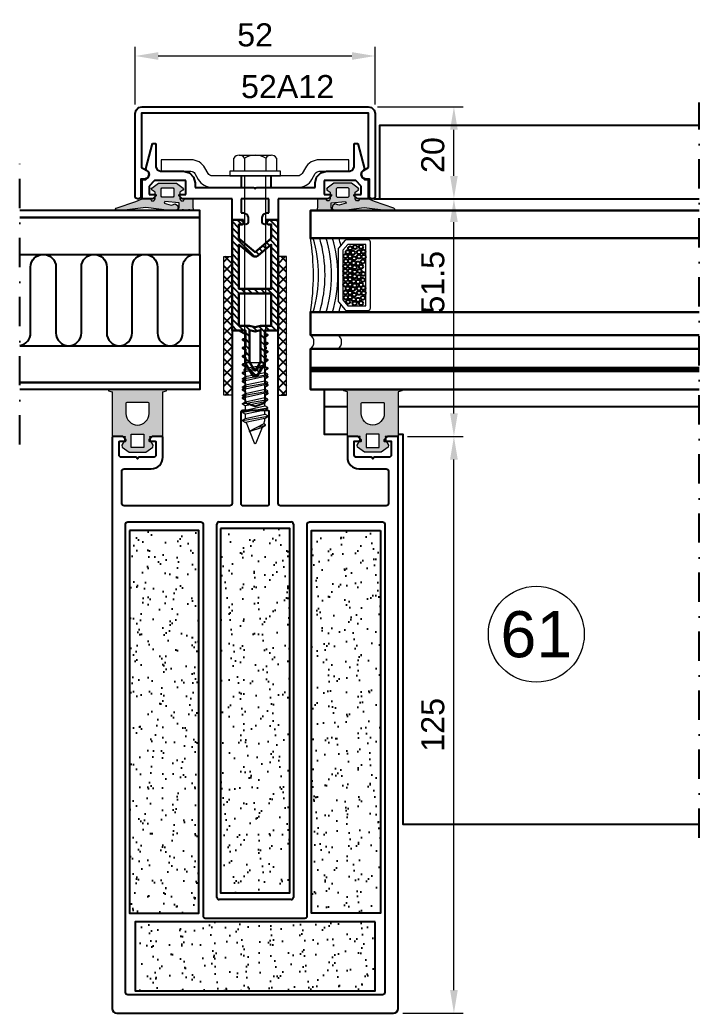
# Model space of a CAD drawing. Header units: millimetres. Extents: x 22319 to 27873, y 35287 to 39437.
# Drawn here: x 22514.8 to 22662, y 39095.9 to 39311.2 of the extents above; entities that cross this region are included whole.
import ezdxf
from ezdxf.enums import TextEntityAlignment as Align

# ---------------------------------------------------------------- set-up
doc = ezdxf.new("R2010")
doc.units = ezdxf.units.MM
doc.header["$LTSCALE"] = 0.5
for name, pattern in [('ACDINTGB', [9, 4, -1, 1, -1, 1, -1]), ('AM_DIN_F_W050', [6.25, 4.75, -1.5]), ('DASHDOT', [25.4, 12.7, -6.35, 0, -6.35])]:
    doc.linetypes.add(name, pattern=pattern)
for name, color, linetype in [('1', 1, 'Continuous'), ('10', 2, 'Continuous'), ('PROFILE_PO', 2, 'Continuous'), ('S_GASKET_HATCH', 252, 'Continuous')]:
    doc.layers.add(name, color=color, linetype=linetype)
for name, color, linetype, lineweight in [('AM_0', 7, 'Continuous', 30), ('AM_1', 14, 'Continuous', 30), ('AM_3', 6, 'AM_DIN_F_W050', 25), ('AM_4', 3, 'Continuous', 25), ('AM_5', 3, 'Continuous', 18), ('AM_6', 2, 'Continuous', 20), ('AM_7', 4, 'DASHDOT', 25), ('AM_8', 1, 'Continuous', 25), ('GASKET', 1, 'Continuous', 20), ('PROFILE_X2', 2, 'ACDINTGB', 9), ('S_ACCESSORY', 7, 'Continuous', 9), ('S_GASKET', 7, 'Continuous', 9), ('S_SILICON', 7, 'Continuous', 9)]:
    doc.layers.add(name, color=color, linetype=linetype, lineweight=lineweight)
doc.styles.add('Border', font='ARIAL.TTF')
doc.styles.get("Standard").update_dxf_attribs({"font": 'ARIAL.TTF'})
doc.dimstyles.new('SBS_DIN$0', dxfattribs={"dimscale": 2, "dimtxt": 2.5, "dimasz": 2.5, "dimexe": 1, "dimexo": 1, "dimgap": 1, "dimtad": 1, "dimrnd": 0.5, "dimdsep": 46, "dimtxsty": 'Standard', "dimcen": 0, "dimclrd": 256, "dimclre": 256, "dimclrt": 2, "dimadec": 0, "dimazin": 2, "dimtp": 0.1, "dimtm": 0.1, "dimtfac": 0.71, "dimtofl": 0, "dimtmove": 0, "dimatfit": 3, "dimfxl": 0, "dimlwd": -1, "dimlwe": -1, "dimarcsym": 0})
pattern_1 = [(307.5, (-885.1022039818417, -1277.689450924772), (4.894132373293424, 0.1600031295984037), [0, -3.860799999999998, 0, -4.317999999999995, 0, -4.127499999999995]), (277.5, (-885.1022039818417, -1277.689450924772), (7.168251005683542, -4.495232831380028), [0, -2.0828, 0, -3.4798, 0, -1.3335]), (237.5, (-885.1022039818417, -1274.565250924774), (0.01437184678545546, -7.90992370241458), [0, -1.27, 0, -4.572, 0, -5.969]), (227.5, (-885.1022039818417, -1274.565250924774), (2.229293232572161, -7.635564524722972), [0, -0.6349999999999993, 0, -2.997199999999997, 0, -3.428999999999998])]

# ---------------------------------------------------------------- blocks, each defined once
blk = doc.blocks.new('52M80')
for p, q in [((-8.295000000001892, -84.90000000000146), (-8.295000000001892, -4)), ((-7.795000000001892, -3.5), (7.805000000000291, -3.5)), ((8.305000000000291, -4), (8.305000000000291, -84.90000000000146)), ((7.805000000000291, -85.40000000000146), (-7.795000000001892, -85.40000000000146))]:
    blk.add_line(p, q)
for points in [[(-2.099999999998545, 23.66068722057389), (-2.099999999998545, 24.67952364800294), (-2.597568437347945, 24.96679491924442, -0.655628729096261), (-2.556042778294795, 25.33126095119223), (-2.099999999998545, 25.47068722057884), (-2.099999999998545, 26.48952364800061), (-2.597568437344307, 26.77679491924209, -0.6556287291027632), (-2.556042778294795, 27.14126095119718), (-2.099999999998545, 27.28068722057651), (-2.099999999998545, 28.29952364799829), (-2.597568437347945, 28.58679491924704, -0.655628729096261), (-2.556042778294795, 28.95126095119485), (-2.099999999998545, 29.09068722057418), (-2.099999999998545, 30.10952364800323), (-2.597568437347945, 30.39679491924471, -0.655628729096261), (-2.556042778294795, 30.76126095119253), (-2.099999999998545, 30.90068722057913), (-2.099999999998545, 31.9195236480009), (-2.597568437344307, 32.20679491924238, -0.6556287290989612), (-2.556042778294795, 32.5712609511902), (-2.099999999998545, 32.7106872205768), (-2.099999999998545, 33.72952364799858), (-2.597568437347945, 34.01679491924733, -0.655628729096261), (-2.556042778294795, 34.38126095119515), (-2.099999999998545, 34.52068722057447), (-2.099999999998545, 35.53952364800352), (-2.597568437347945, 35.826794919245, -0.655628729096261), (-2.556042778294795, 36.19126095119282), (-2.099999999998545, 36.33068722057214), (-2.099999999998545, 37.13397459621774), (-3.599999999998545, 38), (-4.799999999999272, 38, 0.4142135623730949), (-5, 37.80000000000291), (-5, 0.5, -0.414213562373095), (-5.5, 0), (-28.40000000000146, 0, -0.414213562373095), (-28.90000000000146, 0.5), (-28.90000000000146, 7.5, -0.414213562373095), (-28.40000000000146, 8), (-22.5, 8, 0.414213562373095), (-20, 10.5), (-20, 14.79999919881811, 0.4142147356762239), (-20.20000080118189, 14.9999991988152), (-22.21716697046213, 14.99999111823854, 0.1989113262788697), (-22.3585875255194, 14.94141247447988), (-22.9414213562377, 14.35857864376158, 0.1989123673796581), (-23, 14.21715728752315), (-23, 14.20000000000437, 0.4142135623730951), (-22.79999999999927, 14), (-21.70000000000073, 14, -0.414213562373095), (-21.5, 13.80000000000291), (-21.5, 11, -0.414213562373095), (-22, 10.5), (-25.20000000000073, 10.5), (-25.5, 10.20000000000437), (-25.79999999999927, 10.5), (-29, 10.5, -0.414213562373095), (-29.5, 11), (-29.5, 13.80000000000291, -0.414213562373095), (-29.29999999999927, 14), (-28.20000000000073, 14.00000000000728, 0.414213562373095), (-28, 14.20000000000437), (-28, 14.21715728752315, 0.1989123673824275), (-28.0585786437623, 14.35857864376158), (-28.64142135623842, 14.94142135624134, 0.1989123673763152), (-28.78284271247321, 15), (-30.79999999999927, 15, 0.4142135623730949), (-31, 14.80000000000291), (-31, -109, 0.4142135623730951), (-30, -110), (30, -110, 0.414213562373095), (31, -109), (31, 15), (28.70000000000073, 15), (28, 14.30000000000291), (28, 14), (29.5, 14), (29.5, 11, -0.414213562373095), (29, 10.5), (25.79999999999927, 10.5), (25.5, 10.20000000000437), (25.20000000000073, 10.5), (22, 10.5, -0.414213562373095), (21.5, 11), (21.5, 14), (23, 14), (23, 14.30000000000291), (22.29999999999927, 15), (20, 15), (20, 10.5, 0.4142135623730951), (22.5, 8), (28.40000000000146, 8, -0.414213562373095), (28.90000000000146, 7.5), (28.90000000000146, 0.5, -0.414213562373095), (28.40000000000146, 0), (5.5, 0, -0.414213562373095), (5, 0.5), (5, 37.80000000000291, 0.414213562373095), (4.799999999999272, 38), (2.599999999998545, 38, 0.414213562373095), (2.099999999998545, 37.5), (2.099999999998545, 37.33068722057214), (2.556042778294795, 37.19126095119282, -0.655628729096261), (2.597568437347945, 36.826794919245), (2.099999999998545, 36.53952364800352), (2.099999999998545, 35.52068722057447), (2.556042778294795, 35.38126095119515, -0.655628729096261), (2.597568437347945, 35.01679491924733), (2.099999999998545, 34.72952364799858), (2.099999999998545, 33.7106872205768), (2.556042778294795, 33.5712609511902, -0.6556287290989614), (2.597568437344307, 33.20679491924238), (2.099999999998545, 32.9195236480009), (2.099999999998545, 31.90068722057913), (2.556042778294795, 31.76126095119253, -0.655628729096261), (2.597568437347945, 31.39679491924471), (2.099999999998545, 31.10952364800323), (2.099999999998545, 30.09068722057418), (2.556042778294795, 29.95126095119485, -0.6556287290962612), (2.597568437347945, 29.58679491924704), (2.099999999998545, 29.29952364799829), (2.099999999998545, 28.28068722057651), (2.556042778294795, 28.14126095118991, -0.6556287290989614), (2.597568437344307, 27.77679491924209), (2.099999999998545, 27.48952364800061), (2.099999999998545, 26.47068722057884), (2.556042778294795, 26.33126095119223, -0.655628729096261), (2.597568437347945, 25.96679491924442), (2.099999999998545, 25.67952364800294), (2.099999999998545, 24.66068722057389), (2.556042778294795, 24.52126095119456, -0.655628729096261), (2.597568437347945, 24.15679491924675), (2.099999999998545, 23.86952364799799), (2.099999999998545, 22.47439975342422, -0.315298788879363), (1.902606042996922, 22.19249196718738), (0, 21.5), (-1.902606042996922, 22.19249196718738, -0.315298788879363), (-2.099999999998545, 22.47439975342422), (-2.099999999998545, 22.86952364799799), (-2.597568437347945, 23.15679491924675, -0.655628729096261), (-2.556042778294795, 23.52126095119456)], [(-3, 20.40000000000146, -0.414213562373088), (-2.700000000000728, 20.70000000000437), (2.700000000000728, 20.70000000000437, -0.414213562373095), (3, 20.40000000000146), (3, 0.3000000000029104, -0.4142135623730813), (2.700000000000728, 0), (-2.700000000000728, 0, -0.414213562373095), (-3, 0.3000000000029104)], [(27.59999999999854, -106), (-27.59999999999854, -106, -0.414213562373095), (-28.09999999999854, -105.5), (-28.09999999999854, -4, -0.414213562373095), (-27.59999999999854, -3.5), (-11.79500000000189, -3.5, -0.414213562373095), (-11.29500000000189, -4), (-11.29500000000189, -88.90000000000146, 0.4142135623730951), (-10.79500000000189, -89.40000000000146), (10.80500000000029, -89.40000000000146, 0.414213562373095), (11.30500000000029, -88.90000000000146), (11.30500000000029, -4, -0.414213562373095), (11.80500000000029, -3.5), (27.59999999999854, -3.5, -0.414213562373095), (28.09999999999854, -4), (28.09999999999854, -105.5, -0.4142135623730284)]]:
    blk.add_lwpolyline(points, format="xyb", close=True)
for centre, radius, start, end in [((-7.795000000001892, -4), 0.4999999999999999, 90, 180), ((7.805000000000291, -4), 0.5, 0, 90), ((-7.795000000001892, -84.90000000000146), 0.4999999999999999, 180, 270), ((7.805000000000291, -84.90000000000146), 0.4999999999999999, 270, 0)]:
    blk.add_arc(centre, radius, start, end)
blk = doc.blocks.new('52M80_F')
at = {"layer": 'AM_8'}
h = blk.add_hatch(dxfattribs=at)
h.set_pattern_fill('AR-SAND', color=256, scale=0.1, angle=270, style=0)
h.set_pattern_definition([(232.5, (885.1022039818417, -1277.539450924771), (-4.894132373293424, 0.1600031295984037), [0, -3.860799999999997, 0, -4.317999999999993, 0, -4.127499999999993]), (262.5, (885.1022039818417, -1277.539450924771), (-7.168251005683542, -4.495232831380028), [0, -2.0828, 0, -3.4798, 0, -1.3335]), (302.5, (885.1022039818417, -1274.415250924772), (-0.01437184678545546, -7.90992370241458), [0, -1.27, 0, -4.572, 0, -5.969]), (312.5, (885.1022039818417, -1274.415250924772), (-2.229293232572161, -7.635564524722972), [0, -0.6349999999999991, 0, -2.997199999999996, 0, -3.428999999999997])])
h.paths.add_polyline_path([(-27.20249999999942, -5.349999999998545), (-27.20249999999942, -88.34999999999854), (-12.20249999999942, -88.34999999999854), (-12.20249999999942, -5.349999999998545)])
h = blk.add_hatch(dxfattribs=at)
h.set_pattern_fill('AR-SAND', color=256, scale=0.1, angle=270, style=0)
h.set_pattern_definition(pattern_1)
h.paths.add_polyline_path([(-7.5, -4.94999999999709), (-7.5, -83.94999999999709), (7.5, -83.94999999999709), (7.5, -4.94999999999709)])
h = blk.add_hatch(dxfattribs=at)
h.set_pattern_fill('AR-SAND', color=256, scale=0.1, angle=270, style=0)
h.set_pattern_definition([(307.5, (-885.1022039818417, -1277.539450924771), (4.894132373293424, 0.1600031295984037), [0, -3.860799999999997, 0, -4.317999999999993, 0, -4.127499999999993]), (277.5, (-885.1022039818417, -1277.539450924771), (7.168251005683542, -4.495232831380028), [0, -2.0828, 0, -3.4798, 0, -1.3335]), (237.5, (-885.1022039818417, -1274.415250924772), (0.01437184678545546, -7.90992370241458), [0, -1.27, 0, -4.572, 0, -5.969]), (227.5, (-885.1022039818417, -1274.415250924772), (2.229293232572161, -7.635564524722972), [0, -0.6349999999999991, 0, -2.997199999999996, 0, -3.428999999999997])])
h.paths.add_polyline_path([(27.20249999999942, -5.349999999998545), (27.20249999999942, -88.34999999999854), (12.20249999999942, -88.34999999999854), (12.20249999999942, -5.349999999998545)])
h = blk.add_hatch(dxfattribs=at)
h.set_pattern_fill('AR-SAND', color=256, scale=0.1, angle=270, style=0)
h.set_pattern_definition(pattern_1)
h.paths.add_polyline_path([(26.00249999999869, -90.19999999999709), (-26.00249999999869, -90.19999999999709), (-26.00249999999869, -105.1999999999971), (26.00249999999869, -105.1999999999971)])
at = {"layer": 'AM_4'}
for points in [[(-27.20249999999942, -5.349999999998545), (-27.20249999999942, -88.34999999999854), (-12.20249999999942, -88.34999999999854), (-12.20249999999942, -5.349999999998545)], [(-7.5, -4.94999999999709), (-7.5, -83.94999999999709), (7.5, -83.94999999999709), (7.5, -4.94999999999709)], [(27.20249999999942, -5.349999999998545), (27.20249999999942, -88.34999999999854), (12.20249999999942, -88.34999999999854), (12.20249999999942, -5.349999999998545)], [(26.00249999999869, -90.19999999999709), (-26.00249999999869, -90.19999999999709), (-26.00249999999869, -105.1999999999971), (26.00249999999869, -105.1999999999971)]]:
    blk.add_lwpolyline(points, close=True, dxfattribs=at)
blk.add_blockref('52M80', (0, 0))
blk = doc.blocks.new('*D423')
at = {"layer": 'AM_5'}
for p, q in [((22598.76015052533, 39220.89608960004), (22610.85563683604, 39220.89608960004)), ((22608.85563683604, 39100.89608960004), (22608.85563683604, 39215.89608960004)), ((22597.76015052533, 39095.89608960004), (22610.85563683604, 39095.89608960004))]:
    blk.add_line(p, q, dxfattribs=at)
for points in [[(22608.0223035027, 39215.89608960004), (22609.68897016937, 39215.89608960004), (22608.85563683604, 39220.89608960004)], [(22608.0223035027, 39100.89608960004), (22609.68897016937, 39100.89608960004), (22608.85563683604, 39095.89608960004)]]:
    blk.add_solid(points, dxfattribs=at)
at = {"layer": 'Defpoints', "color": 0}
for p in [(22596.76015052533, 39220.89608960004), (22608.85563683604, 39220.89608960004), (22595.76015052533, 39095.89608960004)]:
    blk.add_point(p, dxfattribs=at)
at = {"layer": 'AM_5', "color": 2, "insert": (22604.30277189743, 39158.39608960004), "char_height": 5, "attachment_point": 5, "rotation": 90}
blk.add_mtext('125', dxfattribs=at)
blk = doc.blocks.new('*D424')
at = {"layer": 'AM_5'}
for p, q in [((22539.76015652533, 39292.89612228407), (22539.76015652533, 39305.39465025047)), ((22591.76015652533, 39292.89612228407), (22591.76015652533, 39305.39465025047)), ((22586.76015652533, 39303.39465025047), (22544.76015652533, 39303.39465025047))]:
    blk.add_line(p, q, dxfattribs=at)
for points in [[(22544.76015652533, 39304.22798358381), (22544.76015652533, 39302.56131691713), (22539.76015652533, 39303.39465025047)], [(22586.76015652533, 39304.22798358381), (22586.76015652533, 39302.56131691713), (22591.76015652533, 39303.39465025047)]]:
    blk.add_solid(points, dxfattribs=at)
at = {"layer": 'Defpoints', "color": 0}
for p in [(22539.76015652533, 39303.39465025047), (22539.76015652533, 39290.89612228407), (22591.76015652533, 39290.89612228407)]:
    blk.add_point(p, dxfattribs=at)
at = {"layer": 'AM_5', "color": 2, "insert": (22565.76015652533, 39307.94751518908), "char_height": 5, "attachment_point": 5}
blk.add_mtext('52', dxfattribs=at)
blk = doc.blocks.new('*D425')
at = {"layer": 'AM_5'}
for p, q in [((22592.26015652533, 39292.39612228407), (22610.85563683604, 39292.39612228407)), ((22608.85563683604, 39277.39612228407), (22608.85563683604, 39287.39612228407)), ((22593.26015652533, 39272.39612228407), (22610.85563683604, 39272.39612228407))]:
    blk.add_line(p, q, dxfattribs=at)
for points in [[(22608.02230350271, 39287.39612228407), (22609.68897016937, 39287.39612228407), (22608.85563683604, 39292.39612228407)], [(22608.02230350271, 39277.39612228407), (22609.68897016937, 39277.39612228407), (22608.85563683604, 39272.39612228407)]]:
    blk.add_solid(points, dxfattribs=at)
at = {"layer": 'Defpoints', "color": 0}
for p in [(22590.26015652533, 39292.39612228407), (22608.85563683604, 39292.39612228407), (22591.26015652533, 39272.39612228407)]:
    blk.add_point(p, dxfattribs=at)
at = {"layer": 'AM_5', "color": 2, "insert": (22604.30277189743, 39281.91682819856), "char_height": 5, "attachment_point": 5, "rotation": 90}
blk.add_mtext('20', dxfattribs=at)
blk = doc.blocks.new('pv002')
at = {"layer": 'AM_8'}
h = blk.add_hatch(dxfattribs=at)
h.set_pattern_fill('USER', color=256, angle=45, pattern_type=0)
h.set_pattern_definition([(45, (-1649.052311359614, -464.2889585145235), (-0.7071067811865475, 0.7071067811865476), [])])
edge = h.paths.add_edge_path()
edge.add_line((0, 0), (-2.899999999999636, 0))
edge.add_line((-2.899999999999636, 3.550000000000182), (-2.899999999999636, 0))
edge.add_line((-2.700000000000728, 3.603589838486187), (-2.900000000001455, 3.550000000000182))
edge.add_line((-2.700000000000728, 3.603589838486187), (-2.700000000000728, 3.996410161513722))
edge.add_line((-2.700000000000728, 3.996410161513722), (-2.900000000001455, 4.050000000000182))
edge.add_line((-2.899999999999636, 5.349999999999909), (-2.899999999999636, 4.049999999999727))
edge.add_line((-2.700000000000728, 5.403589838486369), (-2.900000000001455, 5.349999999999909))
edge.add_line((-2.700000000000728, 5.403589838486369), (-2.700000000000728, 5.796410161513904))
edge.add_line((-2.899999999999636, 5.849999999999909), (-2.699999999998909, 5.79641016151345))
edge.add_line((-2.899999999999636, 5.849999999999909), (-2.899999999999636, 7.062741470229412))
edge.add_line((-4.393782217350235, 9.650048166123725), (-2.899999999999636, 7.062741470228957))
edge.add_arc((-5, 9.300048166123815), 0.7000000000000146, 390.000000000001, 450)
edge.add_arc((-5, 9.300048166123815), 0.7000000000000135, 450, 509.999999999997)
edge.add_line((-7.100000000000364, 7.062741470228957), (-5.606217782649765, 9.650048166123725))
edge.add_line((-7.100000000000364, 5.849999999999909), (-7.100000000000364, 7.062741470228957))
edge.add_line((-7.299999999999272, 5.79641016151345), (-7.099999999998545, 5.849999999999909))
edge.add_line((-7.299999999999272, 5.79641016151345), (-7.299999999999272, 5.403589838485914))
edge.add_line((-7.100000000000364, 5.349999999999909), (-7.299999999999272, 5.403589838486369))
edge.add_line((-7.100000000000364, 4.050000000000182), (-7.100000000000364, 5.349999999999909))
edge.add_line((-7.299999999999272, 3.996410161513722), (-7.099999999998545, 4.050000000000182))
edge.add_line((-7.299999999999272, 3.996410161513722), (-7.299999999999272, 3.603589838486187))
edge.add_line((-7.100000000000364, 3.550000000000182), (-7.299999999999272, 3.603589838486187))
edge.add_line((-7.100000000000364, 3.550000000000182), (-7.100000000000364, 0))
edge.add_line((-10, 0), (-7.100000000000364, 0))
edge.add_line((-10, 0), (-10, -24))
edge.add_line((-10, -24), (-8.075735931288364, -24))
edge.add_line((-8.075735931288364, -24), (-7.587867965645273, -23.512132034356))
edge.add_arc((-7.799999999999272, -23.30000000000018), 0.2999999999999711, 314.999999999958, 356.718851247591)
edge.add_arc((-7.799999999999272, -23.30000000000018), 0.3000000000001083, 356.718851247591, 450)
edge.add_line((-8.5, -23), (-7.799999999999272, -23))
edge.add_line((-8.5, -19.93684870912102), (-8.5, -23.00000000000045))
edge.add_line((-8.5, -19.93684870912102), (-5, -17.00000000000045))
edge.add_line((-5, -17), (-1.5, -19.93684870912011))
edge.add_line((-1.5, -19.93684870912057), (-1.5, -23.00000000000045))
edge.add_line((-2.200000000000728, -23), (-1.5, -23))
edge.add_arc((-2.200000000000728, -23.30000000000018), 0.2999999999999012, 450, 536.147953645932)
edge.add_arc((-2.200000000000728, -23.30000000000018), 0.3000000000000871, 536.147953645932, 585.0000000000271)
edge.add_line((-2.412132034356546, -23.512132034356), (-2.024264068712, -24))
edge.add_line((-2.024264068712, -24), (0, -24))
edge.add_line((0, 0), (0, -24))
edge = h.paths.add_edge_path(flags=16)
edge.add_arc((-5, -17), 0.9999999999999966, 410.000000000002, 489.9999999999891)
edge.add_line((-8.5, -18.63144141978864), (-5.642787609685911, -16.23395555688103))
edge.add_line((-8.5, -9), (-8.5, -18.63144141978819))
edge.add_line((-1.5, -9), (-8.5, -9))
edge.add_line((-1.5, -9), (-1.5, -18.63144141978819))
edge.add_line((-4.357212390314089, -16.23395555688103), (-1.5, -18.63144141978819))
edge.add_arc((-5, 8.500048166123634), 0.2000000000001071, 389.99999999998, 509.999999999987)
edge.add_line((-6.200000000000728, 6.821587197041026), (-5.173205080758635, 8.600048166123543))
edge.add_line((-6.200000000000728, 6.821587197041026), (-6.200000000000728, -0.06825143763126107))
edge.add_line((-6.200000000000728, -0.06825143763126107), (-5, 0.2532875932861316))
edge.add_line((-5, 0.2532875932865863), (-3.799999999999272, -0.06825143763080632))
edge.add_line((-3.799999999999272, 6.821587197041481), (-3.799999999999272, -0.06825143763080632))
edge.add_line((-4.826794919243184, 8.600048166123543), (-3.800000000001091, 6.821587197041481))
edge.add_line((-5, -0.6784609690830621), (-3.799999999999272, -1.000000000000455))
edge.add_line((-3.799999999999272, -1), (-1.5, -1))
edge.add_line((-1.5, -1), (-1.5, -8))
edge.add_line((-1.5, -8), (-8.5, -8))
edge.add_line((-8.5, -1), (-8.5, -8))
edge.add_line((-6.200000000000728, -1), (-8.500000000001819, -1))
edge.add_line((-6.200000000000728, -1), (-5.000000000001819, -0.6784609690826073))
at = {"layer": 'AM_1', "flags": 128}
for points in [[(-2.499322256418964, -23.27984592317898, -0.3946564050717572), (-2.200000000000728, -23), (-1.5, -23), (-1.5, -19.93684870912011), (-5, -17), (-8.5, -19.93684870912148), (-8.5, -23), (-7.799999999999272, -23, -0.4310878545440041), (-7.500491789374792, -23.31717066592455, -0.1840704505669093), (-7.587867965643454, -23.512132034356), (-8.075735931288364, -24), (-10, -24), (-10, 0), (-7.100000000000364, 0), (-7.100000000000364, 3.549999999999727), (-7.299999999999272, 3.603589838485732), (-7.299999999999272, 3.996410161513722), (-7.100000000000364, 4.049999999999727), (-7.100000000000364, 5.349999999999909), (-7.299999999999272, 5.403589838485914), (-7.299999999999272, 5.796410161513904), (-7.100000000000364, 5.849999999999909), (-7.100000000000364, 7.062741470228957), (-5.606217782649765, 9.650048166123725, -0.2679491924311086), (-5, 10.00004816612363, -0.267949192431118), (-4.393782217350235, 9.650048166123725), (-2.899999999999636, 7.062741470228957), (-2.899999999999636, 5.849999999999909), (-2.700000000000728, 5.796410161513904), (-2.700000000000728, 5.403589838485914), (-2.899999999999636, 5.349999999999909), (-2.899999999999636, 4.049999999999727), (-2.700000000000728, 3.996410161513722), (-2.700000000000728, 3.603589838485732), (-2.899999999999636, 3.549999999999727), (-2.899999999999636, 0), (0, 0), (0, -24), (-2.024264068712, -24), (-2.412132034356546, -23.512132034356, -0.2164453754112569)], [(-5.173205080756816, 8.600048166123997, -0.5773502691896664), (-4.826794919243184, 8.600048166123997), (-3.799999999999272, 6.821587197041936), (-3.799999999999272, -0.06825143763126107), (-5, 0.2532875932865863), (-6.200000000000728, -0.06825143763126107), (-6.200000000000728, 6.821587197040571)], [(-4.357212390314089, -16.23395555688103), (-1.5, -18.63144141978819), (-1.5, -9), (-8.5, -9), (-8.5, -18.63144141978819), (-5.64278760968773, -16.23395555688103, -0.3639702342661382)]]:
    blk.add_lwpolyline(points, format="xyb", close=True, dxfattribs=at)
blk.add_lwpolyline([(-3.799999999999272, -1), (-1.5, -1), (-1.5, -8), (-8.5, -8), (-8.5, -1), (-6.200000000000728, -1), (-5, -0.6784609690830621)], close=True, dxfattribs=at)
blk = doc.blocks.new('*D426')
at = {"layer": 'AM_5'}
for p, q in [((22592.26015452533, 39272.39609728407), (22610.85563683604, 39272.39609728407)), ((22608.85563683604, 39225.89608960004), (22608.85563683604, 39267.39609728407)), ((22598.76015052533, 39220.89608960004), (22610.85563683604, 39220.89608960004))]:
    blk.add_line(p, q, dxfattribs=at)
for points in [[(22608.02230350271, 39267.39609728407), (22609.68897016937, 39267.39609728407), (22608.85563683604, 39272.39609728407)], [(22608.02230350271, 39225.89608960004), (22609.68897016937, 39225.89608960004), (22608.85563683604, 39220.89608960004)]]:
    blk.add_solid(points, dxfattribs=at)
at = {"layer": 'Defpoints', "color": 0}
for p in [(22590.26015452533, 39272.39609728407), (22608.85563683604, 39272.39609728407), (22596.76015052533, 39220.89608960004)]:
    blk.add_point(p, dxfattribs=at)
at = {"layer": 'AM_5', "color": 2, "insert": (22604.30277189743, 39254.34106177738), "char_height": 5, "attachment_point": 5, "rotation": 90}
blk.add_mtext('51.5', dxfattribs=at)
blk = doc.blocks.new('52P03__63')
at = {"layer": '10', "color": 7, "linetype": 'Continuous'}
for p, q in [((248.2036157277523, 411.9494486412894), (245.7036157277523, 411.9494486412894)), ((245.7036157277523, 411.9494486412894), (245.7036157277523, 407.4494486412894)), ((248.3500617277524, 412.8029946412893), (248.2036157277523, 412.4494486412894)), ((248.2036157277523, 412.4494486412894), (248.2036157277523, 411.9494486412894)), ((248.7036157277523, 412.9494486412894), (248.3500617277524, 412.8029946412893)), ((249.0571697277524, 412.8029946412893), (248.7036157277523, 412.9494486412894)), ((248.9107237277524, 410.7423566412894), (249.2036157277523, 411.4494486412894)), ((249.2036157277523, 412.4494486412894), (249.0571697277524, 412.8029946412893)), ((249.2036157277523, 411.4494486412894), (249.2036157277523, 412.4494486412894)), ((252.3500617277524, 412.8029946412893), (252.2036157277523, 412.4494486412894)), ((252.2036157277523, 412.4494486412894), (252.2036157277523, 411.4494486412894)), ((252.2036157277523, 411.4494486412894), (252.4965077277524, 410.7423566412894)), ((252.7036157277523, 412.9494486412894), (252.3500617277524, 412.8029946412893)), ((253.0571697277524, 412.8029946412893), (252.7036157277523, 412.9494486412894)), ((253.2036157277523, 412.4494486412894), (253.0571697277524, 412.8029946412893)), ((253.2036157277523, 411.9494486412894), (253.2036157277523, 412.4494486412894)), ((255.7036157277523, 411.9494486412894), (253.2036157277523, 411.9494486412894)), ((255.7036157277523, 407.4494486412894), (255.7036157277523, 411.9494486412894)), ((247.7036157277523, 407.4494486412894), (247.7036157277523, 410.4494486412894)), ((247.7036157277523, 410.4494486412894), (248.2036157277523, 410.4494486412894)), ((248.2036157277523, 410.4494486412894), (248.9107237277524, 410.7423566412894)), ((252.4965077277524, 410.7423566412894), (253.2036157277523, 410.4494486412894)), ((253.2036157277523, 410.4494486412894), (253.7036157277523, 410.4494486412894)), ((253.7036157277523, 410.4494486412894), (253.7036157277523, 407.4494486412894)), ((226.2036117277523, 407.4494486412894), (226.2036117277523, 403.2494666412894)), ((228.5036107277523, 407.4494486412894), (226.2036117277523, 407.4494486412894)), ((229.2036117277523, 406.7494666412894), (228.5036107277523, 407.4494486412894)), ((234.9036127277524, 407.4494486412894), (234.2036157277523, 406.7494666412894)), ((245.7036157277523, 407.4494486412894), (234.9036127277524, 407.4494486412894)), ((253.7036157277523, 407.4494486412894), (247.7036157277523, 407.4494486412894)), ((266.5036107277524, 407.4494486412894), (255.7036157277523, 407.4494486412894)), ((267.2036157277524, 406.7494666412894), (266.5036107277524, 407.4494486412894)), ((272.9036127277524, 407.4494486412894), (272.2036157277524, 406.7494666412894)), ((275.2036157277524, 407.4494486412894), (272.9036127277524, 407.4494486412894)), ((275.2036157277524, 403.2494666412894), (275.2036157277524, 407.4494486412894)), ((227.7036117277523, 404.6494606412894), (227.7036117277523, 406.4494486412894)), ((227.7036117277523, 406.4494486412894), (229.2036117277523, 406.4494486412894)), ((229.2036117277523, 406.4494486412894), (229.2036117277523, 406.7494666412894)), ((234.2036157277523, 406.7494666412894), (234.2036157277523, 406.4494486412894)), ((234.2036157277523, 406.4494486412894), (235.7036157277523, 406.4494486412894)), ((235.7036157277523, 406.4494486412894), (235.7036157277523, 403.4494486412894)), ((237.7036157277523, 403.9494486412894), (237.7036157277523, 404.9494486412894)), ((237.7036157277523, 404.9494486412894), (250.4036127277524, 404.9494486412894)), ((250.4036127277524, 404.9494486412894), (250.7036157277523, 405.2494666412894)), ((250.7036157277523, 405.2494666412894), (251.0036107277523, 404.9494486412894)), ((251.0036107277523, 404.9494486412894), (263.7036157277524, 404.9494486412894)), ((263.7036157277524, 404.9494486412894), (263.7036157277524, 403.9494486412894)), ((265.7036157277524, 403.4494486412894), (265.7036157277524, 406.4494486412894)), ((265.7036157277524, 406.4494486412894), (267.2036157277524, 406.4494486412894)), ((267.2036157277524, 406.4494486412894), (267.2036157277524, 406.7494666412894)), ((272.2036157277524, 406.7494666412894), (272.2036157277524, 406.4494486412894)), ((272.2036157277524, 406.4494486412894), (273.7036157277524, 406.4494486412894)), ((273.7036157277524, 406.4494486412894), (273.7036157277524, 404.6494606412894)), ((226.2036117277523, 403.2494666412894), (226.9831947277523, 403.2494666412894)), ((226.9831947277523, 403.2494666412894), (227.5074797277524, 402.8069316412894)), ((227.5074797277524, 402.8069316412894), (227.7036117277523, 402.1494606412894)), ((228.9036127277524, 403.4494486412894), (227.7036117277523, 404.6494606412894)), ((235.7036157277523, 403.4494486412894), (228.9036127277524, 403.4494486412894)), ((236.4536157277523, 401.7843786412894), (237.3686777277524, 402.6994486412894)), ((237.3686777277524, 402.6994486412894), (237.7036157277523, 403.9494486412894)), ((263.7036157277524, 403.9494486412894), (264.0385537277523, 402.6994486412894)), ((264.0385537277523, 402.6994486412894), (264.9536157277524, 401.7843786412894)), ((272.5036107277524, 403.4494486412894), (265.7036157277524, 403.4494486412894)), ((273.7036157277524, 404.6494606412894), (272.5036107277524, 403.4494486412894)), ((273.7036157277524, 402.1494606412894), (273.8997447277524, 402.8069316412894)), ((273.8997447277524, 402.8069316412894), (274.4240287277524, 403.2494666412894)), ((274.4240287277524, 403.2494666412894), (275.2036157277524, 403.2494666412894)), ((227.0888967277523, 401.0943456412894), (227.0036107277523, 400.9305276412894)), ((227.0036107277523, 400.9305276412894), (227.0104277277524, 400.8787696412894)), ((227.0104277277524, 400.8787696412894), (228.4652007277524, 395.4494486412894)), ((227.1919047277523, 401.1664896412894), (227.0888967277523, 401.0943456412894)), ((227.5680257277523, 401.5953536412894), (227.1919047277523, 401.1664896412894)), ((227.7036117277523, 402.1494606412894), (227.5680257277523, 401.5953536412894)), ((229.2036117277523, 400.4494486412894), (229.4965047277523, 401.1565406412894)), ((229.4965047277523, 401.1565406412894), (230.2036117277523, 401.4494486412894)), ((230.2036117277523, 401.4494486412894), (235.2036157277523, 401.4494486412894)), ((235.2036157277523, 401.4494486412894), (236.4536157277523, 401.7843786412894)), ((264.9536157277524, 401.7843786412894), (266.2036157277524, 401.4494486412894)), ((266.2036157277524, 401.4494486412894), (271.2036157277524, 401.4494486412894)), ((271.2036157277524, 401.4494486412894), (271.9107237277524, 401.1565406412894)), ((271.9107237277524, 401.1565406412894), (272.2036157277524, 400.4494486412894)), ((272.9420267277524, 395.4494486412894), (274.3967997277524, 400.8787396412894)), ((273.8391977277524, 401.5953536412894), (273.7036157277524, 402.1494606412894)), ((274.2153187277523, 401.1664586412894), (273.8391977277524, 401.5953536412894)), ((274.3183317277523, 401.0943456412894), (274.2153187277523, 401.1664586412894)), ((274.4036127277524, 400.9305276412894), (274.3183317277523, 401.0943456412894)), ((274.3967997277524, 400.8787396412894), (274.4036127277524, 400.9305276412894)), ((229.2036117277523, 395.4494486412894), (229.2036117277523, 400.4494486412894)), ((272.2036157277524, 400.4494486412894), (272.2036157277524, 395.4494486412894)), ((228.4652007277524, 395.4494486412894), (229.2036117277523, 395.4494486412894)), ((272.2036157277524, 395.4494486412894), (272.9420267277524, 395.4494486412894))]:
    blk.add_line(p, q, dxfattribs=at)
blk = doc.blocks.new('SCM647')
for p, q in [((-3.881197846483701, 4.618802153519937), (-1, 4.618802153519937)), ((-1, 5.5), (-1, -5.5)), ((0, 5.5), (-1, 5.5)), ((0, -5.5), (0, 5.5)), ((-4.5, -3.464101615136315), (-4.5, 3.464101615136315)), ((-3.881197846483701, 2.309401076759968), (-1, 2.309401076759968)), ((0, 2.25), (40.5, 2.25)), ((40.5, 2.25), (40.5, -2.25)), ((41.18379555453794, 2.224722897306492), (40.92073225483546, 2.099999999998545)), ((41.33379555453575, 2.224722897306492), (41.18379555453794, 2.224722897306492)), ((41.33379555453575, 2.224722897306492), (42.16558188957424, -2.383293312748719)), ((41.58856937969176, 2.099999999998545), (41.33379555453575, 2.224722897306492)), ((42.9852776749758, 2.75), (42.61000000000058, 2.099999999998545)), ((43.13527767497362, 2.75), (42.9852776749758, 2.75)), ((43.13527767497362, 2.75), (44.04027767497246, -2.75)), ((43.51055534994885, 2.099999999998545), (43.13527767497362, 2.75)), ((44.79527767497348, 2.75), (44.42000000000189, 2.099999999998545)), ((44.94527767497493, 2.75), (44.79527767497348, 2.75)), ((45.32055534994652, 2.099999999998545), (44.94527767497493, 2.75)), ((44.94527767497493, 2.75), (45.85027767497377, -2.75)), ((46.60527767497479, 2.75), (46.22999999999956, 2.099999999998545)), ((46.75527767497624, 2.75), (46.60527767497479, 2.75)), ((46.75527767497624, 2.75), (47.66027767497508, -2.75)), ((47.13055534994783, 2.099999999998545), (46.75527767497624, 2.75)), ((48.41527767497246, 2.75), (48.04000000000087, 2.099999999998545)), ((48.56527767497391, 2.75), (48.41527767497246, 2.75)), ((48.56527767497391, 2.75), (49.47027767497275, -2.75)), ((48.94055534994914, 2.099999999998545), (48.56527767497391, 2.75)), ((50.22527767497377, 2.75), (49.85000000000218, 2.099999999998545)), ((50.37527767497522, 2.75), (50.22527767497377, 2.75)), ((50.37527767497522, 2.75), (51.28027767497406, -2.75)), ((50.75055534994681, 2.099999999998545), (50.37527767497522, 2.75)), ((52.03527767497508, 2.75), (51.65999999999985, 2.099999999998545)), ((52.18527767497653, 2.75), (52.03527767497508, 2.75)), ((52.18527767497653, 2.75), (53.09027767497537, -2.75)), ((52.56055534994812, 2.099999999998545), (52.18527767497653, 2.75)), ((53.97758199201417, 2.232421289227204), (53.753568144366, 1.844405467178149)), ((54.12757615432201, 2.232421289227204), (53.97758199201417, 2.232421289227204)), ((54.50285718506711, 1.582391203970474), (54.12757615432201, 2.232421289227204)), ((54.12757615432201, 2.232421289227204), (54.53121655924406, 0.382285509716894)), ((40.92073225483546, 2.099999999998545), (40.5, 2.099999999998545)), ((41.70500000000175, -2.099999999998545), (40.92073225483546, 2.099999999998545)), ((42.61000000000058, 2.099999999998545), (41.58856937969176, 2.099999999998545)), ((41.58856937969176, 2.099999999998545), (42.48102257227947, -2.099999999998545)), ((43.51500000000306, -2.099999999998545), (42.61000000000058, 2.099999999998545)), ((43.51055534994885, 2.099999999998545), (44.41555534994768, -2.099999999998545)), ((44.42000000000189, 2.099999999998545), (43.51055534994885, 2.099999999998545)), ((45.32500000000073, -2.099999999998545), (44.42000000000189, 2.099999999998545)), ((45.32055534994652, 2.099999999998545), (46.22555534994899, -2.099999999998545)), ((46.22999999999956, 2.099999999998545), (45.32055534994652, 2.099999999998545)), ((47.13500000000204, -2.099999999998545), (46.22999999999956, 2.099999999998545)), ((47.13055534994783, 2.099999999998545), (48.03555534994666, -2.099999999998545)), ((48.04000000000087, 2.099999999998545), (47.13055534994783, 2.099999999998545)), ((48.94500000000335, -2.099999999998545), (48.04000000000087, 2.099999999998545)), ((48.94055534994914, 2.099999999998545), (49.84555534994797, -2.099999999998545)), ((49.85000000000218, 2.099999999998545), (48.94055534994914, 2.099999999998545)), ((50.75500000000102, -2.099999999998545), (49.85000000000218, 2.099999999998545)), ((50.75055534994681, 2.099999999998545), (51.65555534994564, -2.099999999998545)), ((51.65999999999985, 2.099999999998545), (50.75055534994681, 2.099999999998545)), ((52.56500000000233, -2.099999999998545), (51.65999999999985, 2.099999999998545)), ((52.56055534994812, 2.099999999998545), (53.46555534994695, -2.099999999998545)), ((53.01527767497464, 2.099999999998545), (52.56055534994812, 2.099999999998545)), ((53.753568144366, 1.844405467178149), (53.02259639479962, 2.099995043077797)), ((53.753568144366, 1.844405467178149), (55.40786726290753, -1.265970484004356)), ((57.86601312889979, 0.1887989528404432), (54.50285718506711, 1.582391203970474)), ((55.40786726290753, -1.265970484004356), (54.50285718506711, 1.582391203970474)), ((58, 0), (57.86601312889979, 0.1887989528404432)), ((57.86601312889979, -0.1887989528404432), (58, 0)), ((41.70500000000175, -2.099999999998545), (40.5, -2.099999999998545)), ((42.01558188957642, -2.383293312748719), (41.70500000000175, -2.099999999998545)), ((42.16558188957424, -2.383293312748719), (42.48102257227947, -2.099999999998545)), ((43.51500000000306, -2.099999999998545), (42.48102257227947, -2.099999999998545)), ((43.89027767497464, -2.75), (43.51500000000306, -2.099999999998545)), ((44.04027767497246, -2.75), (44.41555534994768, -2.099999999998545)), ((45.32500000000073, -2.099999999998545), (44.41555534994768, -2.099999999998545)), ((45.70027767497595, -2.75), (45.32500000000073, -2.099999999998545)), ((45.85027767497377, -2.75), (46.22555534994899, -2.099999999998545)), ((47.13500000000204, -2.099999999998545), (46.22555534994899, -2.099999999998545)), ((47.51027767497362, -2.75), (47.13500000000204, -2.099999999998545)), ((47.66027767497508, -2.75), (48.03555534994666, -2.099999999998545)), ((48.94500000000335, -2.099999999998545), (48.03555534994666, -2.099999999998545)), ((49.32027767497493, -2.75), (48.94500000000335, -2.099999999998545)), ((49.47027767497275, -2.75), (49.84555534994797, -2.099999999998545)), ((50.75500000000102, -2.099999999998545), (49.84555534994797, -2.099999999998545)), ((51.13027767497624, -2.75), (50.75500000000102, -2.099999999998545)), ((51.28027767497406, -2.75), (51.65555534994564, -2.099999999998545)), ((52.56500000000233, -2.099999999998545), (51.65555534994564, -2.099999999998545)), ((52.94027767497391, -2.75), (52.56500000000233, -2.099999999998545)), ((53.09027767497537, -2.75), (53.46555534994695, -2.099999999998545)), ((53.43576216527799, -1.961733286618255), (57.86601312889979, -0.1887989528404432)), ((-3.881197846483701, -2.309401076759968), (-1, -2.309401076759968)), ((40.5, -2.25), (0, -2.25)), ((42.16558188957424, -2.383293312748719), (42.01558188957642, -2.383293312748719)), ((44.04027767497246, -2.75), (43.89027767497464, -2.75)), ((45.85027767497377, -2.75), (45.70027767497595, -2.75)), ((47.66027767497508, -2.75), (47.51027767497362, -2.75)), ((49.47027767497275, -2.75), (49.32027767497493, -2.75)), ((51.28027767497406, -2.75), (51.13027767497624, -2.75)), ((53.09027767497537, -2.75), (52.94027767497391, -2.75)), ((-1, -4.618802153512661), (-3.881197846483701, -4.618802153512661)), ((-1, -5.5), (0, -5.5))]:
    blk.add_line(p, q)
for centre, radius, start, end in [((-3.113248654051858, 3.464101615136315), 1.386751345948164, 123.6264291359792, 236.3735708640208), ((0.1188021535162989, 0), 4.618802153516999, 150.0000000000418, 209.9999999999582), ((-3.113248654051858, -3.464101615136315), 1.386751345948235, 123.6264291359792, 236.3735708640208)]:
    blk.add_arc(centre, radius, start, end)
blk = doc.blocks.new('Glass 6-16-Contraflam Lite 44.2')
at = {"layer": 'AM_0'}
for points in [[(84.25505423948198, 32.80004999999801), (0, 32.80004999999801), (0, 38.80004999999801), (84.25505423948198, 38.80004999999801)], [(84.25505423948198, 11.79995000000054), (0, 11.79995000000054), (0, 16.79995000000054), (84.25505423948198, 16.79995000000054)], [(84.25505423948198, 0), (0, 0), (0, 8.799950000000536), (84.25505423948198, 8.799950000000536)]]:
    blk.add_lwpolyline(points, dxfattribs=at)
at = {"layer": 'AM_8'}
for p, q in [((0, 4.799950000000536), (84.25505423948198, 4.799950000000536)), ((0, 4.39994999999908), (84.25505423948198, 4.39994999999908)), ((0, 3.999949999997625), (84.25505423948198, 3.999949999997625))]:
    blk.add_line(p, q, dxfattribs=at)
for centre in [(8.076184905392438, 29.78277766164683), (8.60768384788389, 30.62921253328386), (9.669370896248438, 30.86891733977245), (10.49909698517513, 29.764212863789), (10.95919309370947, 30.92906579800911), (11.47172377716197, 29.89243401171552), (7.59710336507851, 28.90487125205982), (7.667736545947264, 27.81888430726394), (8.580169273471256, 27.87133151430317), (8.580845816348301, 28.8449804709453), (9.224985828066565, 29.65810423784569), (9.472730572582805, 28.4201683947249), (10.51461893726082, 28.80865435733722), (11.34850541424021, 27.74814522330416), (11.5373853452511, 28.75329869052075), (7.542068813399965, 26.68008906635805), (7.542068813399965, 25.71426759698079), (8.602940010037855, 26.69652155687072), (8.602940010037855, 25.73070008749346), (9.37454009346402, 27.42307707200234), (9.578958496669657, 26.49944619029702), (9.578958496669657, 25.53362472091976), (10.30945030379371, 27.31479713025328), (10.6255153174061, 25.67082180912257), (10.95919309370947, 26.63664327849983), (7.542068813399965, 24.71347478454118), (7.667736545947264, 23.83686238488735), (8.580169273471256, 23.88930959192658), (8.602940010037855, 24.72990727505385), (9.37454009346402, 23.44105514962575), (9.578958496669657, 24.53283190848015), (10.30945030379371, 23.33277520787669), (10.51984677458677, 24.38913014449645), (11.34850541424021, 23.7661233009203), (11.43352744146978, 25.05616419453872), (7.542068813399965, 22.73145286216459), (8.076184905392438, 21.91287243771512), (8.602940010037855, 22.74788535267726), (9.224985828066565, 21.78819901391398), (9.578958496669657, 22.55080998609628), (10.49909698517513, 21.89430763985729), (10.95919309370947, 22.68800707429909), (11.47172377716197, 22.02252878778381), (7.59710336507851, 21.03496602813539), (7.667736545947264, 19.94897908333951), (8.157827586015628, 18.99362284989911), (8.580169273471256, 20.00142629037146), (8.580845816348301, 20.97507524702087), (9.37454009346402, 19.55317184807791), (9.472730572582805, 20.55026317079319), (10.30945030379371, 19.44489190632157), (10.51461893726082, 20.93874913341278), (11.34850541424021, 19.87823999937245), (11.5373853452511, 20.88339346659632), (9.578958496669657, 18.66292668454844), (10.95919309370947, 18.71104324021871)]:
    blk.add_circle(centre, 0.4393685602240112, dxfattribs=at)
at = {"layer": 'PROFILE_X2', "linetype": 'Continuous'}
blk.add_lwpolyline([(12.5, 17.15002599999571, 0.414213562373095), (13, 17.65002599999571), (13, 31.95004400000471, 0.414213562373095), (12.5, 32.45004400000471), (7.832599418146856, 32.45004400000471, 0.2212339828140486), (7.450142336630961, 32.27211011246982), (6.117542918487743, 30.68963351970888, 0.1767798107320656), (6, 30.36756740724377), (6, 19.23250259275665, 0.1767798107320793), (6.117542918484105, 18.91043648029154), (7.450142336630961, 17.3279598875306, 0.2212339828140487), (7.832599418146856, 17.15002599999571)], format="xyb", close=True, dxfattribs=at)
blk.add_lwpolyline([(12, 18.15002599999571), (12, 31.45004400000471), (8.065218836291024, 31.45004400000471), (7, 30.18508481448953), (7, 19.41498518551089), (8.065218836294662, 18.15002599999571)], close=True, dxfattribs=at)
at = {"layer": 'S_SILICON', "linetype": 'Continuous'}
for centre, radius, start, end in [((-50.17100253149692, 24.80004999999801), 50.80481763588586, 350.9401915933207, 9.05980840667925), ((-26.50586874385408, 24.80004999999801), 28.26835861790447, 343.560548821095, 16.43945117890499), ((-25.11272946330064, 24.80004999999801), 28.26835861790447, 343.560548821095, 16.43945117890499), ((-23.71959018275084, 24.80004999999801), 28.26835861790447, 343.560548821095, 16.43945117890499), ((-22.32645090220103, 24.80004999999801), 28.26835861790447, 343.560548821095, 16.43945117890499), ((-20.93331162159302, 24.80005000000529), 28.26835861784836, 13.18916975009523, 16.43945117890499), ((-20.93331162159302, 24.80004999999801), 28.26835861784836, 343.560548821095, 346.8107813933117), ((-1.104350487039483, 10.29994999997871), 1.862683547508502, 306.3617510193578, 53.63824898047437), ((4.895649512956879, 10.29994999996416), 1.862683547508502, 306.3617510193578, 53.63824898047437)]:
    blk.add_arc(centre, radius, start, end, dxfattribs=at)
blk = doc.blocks.new('52R025_b')
at = {"layer": 'S_GASKET_HATCH'}
h = blk.add_hatch(color=256, dxfattribs=at)
h.paths.add_polyline_path([(-4.100000000002183, 2.19999999999709), (-4.299999999999272, 2.400000000001455), (-6.700000000000728, 2.400000000001455), (-6.899999999997817, 2.19999999999709), (-6.899999999997817, 0.5999999999985448), (-6.700000000000728, 0.4000000000014552), (-4.299999999999272, 0.4000000000014552), (-4.100000000002183, 0.5999999999985448)], flags=16)
h.paths.add_polyline_path([(5.790000000000873, -2.220000000001164), (5.590000000000146, -2.010000000002037), (1.380000000001019, -0.5500000000029104), (0, 0), (-1.799999999999272, 0), (-2.049999999999272, -0.430000000000291), (-2.549999999999272, -0.430000000000291), (-2.799999999999272, 0), (-2.799999999999272, 1.5), (-2.149999999997817, 1.879999999997381), (-2, 2.120000000002619), (-2.129999999997381, 2.379999999997381), (-3.579999999998108, 3.400000000001455), (-7.420000000001892, 3.400000000001455), (-8.869999999998981, 2.379999999997381), (-9, 2.120000000002619), (-8.850000000002183, 1.879999999997381), (-8.200000000000728, 1.5), (-8.200000000000728, 0), (-8.450000000000728, -0.430000000000291), (-8.950000000000728, -0.430000000000291), (-9.200000000000728, 0), (-11, 0), (-11, -1.900000000001455), (-11.07999999999811, -2.059999999997672), (-11.11999999999898, -2.5), (-10.63999999999942, -2.5), (-10.34000000000015, -2.339999999996508), (-10.06000000000131, -2.339999999996508), (-9.7599999999984, -2.5), (-9.2400000000016, -2.5), (-8.93999999999869, -2.339999999996508), (-8.659999999999854, -2.339999999996508), (-8.360000000000582, -2.5), (-7.880000000001019, -2.5), (-7.920000000001892, -2.059999999997672), (-8, -1.900000000001455), (-8, -0.8000000000029104), (-4.930000000000291, -0.5599999999976717), (-4.759999999998399, -0.8799999999973807), (-6.299999999999272, -1.339999999996508), (-6.56000000000131, -1.260000000002037), (-7.159999999999854, -1.059999999997672), (-7.700000000000728, -1.400000000001455), (-7.790000000000873, -2.029999999998836), (-7.350000000002183, -2.5), (-5.829999999998108, -2.5), (-0.8300000000017462, -1.870000000002619), (4.409999999999854, -2.5), (5.719999999997526, -2.5)])
at = {"layer": 'S_GASKET', "color": 0, "linetype": 'ByBlock'}
for points in [[(5.790000000000873, -2.220000000001164), (5.590000000000146, -2.010000000002037), (1.380000000001019, -0.5500000000029104), (0, 0), (-1.799999999999272, 0), (-2.049999999999272, -0.430000000000291), (-2.549999999999272, -0.430000000000291), (-2.799999999999272, 0), (-2.799999999999272, 1.5), (-2.149999999997817, 1.879999999997381), (-2, 2.120000000002619), (-2.129999999997381, 2.379999999997381), (-3.579999999998108, 3.400000000001455), (-7.420000000001892, 3.400000000001455), (-8.869999999998981, 2.379999999997381), (-9, 2.120000000002619), (-8.850000000002183, 1.879999999997381), (-8.200000000000728, 1.5), (-8.200000000000728, 0), (-8.450000000000728, -0.430000000000291), (-8.950000000000728, -0.430000000000291), (-9.200000000000728, 0), (-11, 0), (-11, -1.900000000001455), (-11.07999999999811, -2.059999999997672), (-11.11999999999898, -2.5), (-10.63999999999942, -2.5), (-10.34000000000015, -2.339999999996508), (-10.06000000000131, -2.339999999996508), (-9.7599999999984, -2.5), (-9.2400000000016, -2.5), (-8.93999999999869, -2.339999999996508), (-8.659999999999854, -2.339999999996508), (-8.360000000000582, -2.5), (-7.880000000001019, -2.5), (-7.920000000001892, -2.059999999997672), (-8, -1.900000000001455), (-8, -0.8000000000029104), (-4.930000000000291, -0.5599999999976717), (-4.759999999998399, -0.8799999999973807), (-6.299999999999272, -1.339999999996508), (-6.56000000000131, -1.260000000002037), (-7.159999999999854, -1.059999999997672), (-7.700000000000728, -1.400000000001455), (-7.790000000000873, -2.029999999998836), (-7.350000000002183, -2.5), (-5.829999999998108, -2.5), (-0.8300000000017462, -1.870000000002619), (4.409999999999854, -2.5), (5.719999999997526, -2.5)], [(-4.100000000002183, 2.19999999999709), (-4.299999999999272, 2.400000000001455), (-6.700000000000728, 2.400000000001455), (-6.899999999997817, 2.19999999999709), (-6.899999999997817, 0.5999999999985448), (-6.700000000000728, 0.4000000000014552), (-4.299999999999272, 0.4000000000014552), (-4.100000000002183, 0.5999999999985448)]]:
    blk.add_lwpolyline(points, close=True, dxfattribs=at)
blk = doc.blocks.new('52R222_b')
at = {"layer": 'S_GASKET_HATCH'}
h = blk.add_hatch(color=256, dxfattribs=at)
h.paths.add_polyline_path([(-6.900001999998494, -2.400000000001455), (-4.099997999997868, -2.400000000001455), (-4.099997999997868, 0.5), (-6.900001999998494, 0.5)], flags=16)
edge = h.paths.add_edge_path(flags=16)
edge.add_line((-7.80000000000291, 7.399957684036053), (-3.200000000000728, 7.399957684036053))
edge.add_arc((-3.200000000000728, 7.199957684038964), 0.1999999999970896, 0, 90, ccw=False)
edge.add_line((-3, 7.199957684038964), (-3, 5))
edge.add_arc((-5.5, 5), 2.5, -90, 0, ccw=False)
edge.add_arc((-5.5, 5), 2.5, 180, 270, ccw=False)
edge.add_line((-8, 5), (-8, 7.199957684038964))
edge.add_arc((-7.80000000000291, 7.199957684038964), 0.1999999999970896, 90, 180, ccw=False)
h.paths.add_polyline_path([(-8.881461999997555, -1.897633000000496), (-8.375529999997525, -1.008142000006046), (-8.200000999997428, 0), (-11, 0), (-11, 9.685598684030992), (-11.79999899999893, 9.899957684036053), (-11.79999899999893, 10.19995768403896), (0.7999990000025718, 10.19995768403896), (0.7999990000025718, 9.899957684036053), (0, 9.685598684030992), (0, 0), (-2.799998999998934, 0), (-2.624469999998837, -1.008142000006046), (-2.118537999998807, -1.897633000000496), (-2.177928999997675, -2.334233000001404), (-3.700000999997428, -3.400000000001455), (-7.299998999998934, -3.400000000001455), (-8.82207500000004, -2.334233000001404)])
at = {"layer": 'S_GASKET'}
for points in [[(-8.881461999997555, -1.897633000000496), (-8.375529999997525, -1.008142000006046), (-8.200000999997428, 0), (-11, 0), (-11, 9.685598684030992), (-11.79999899999893, 9.899957684036053), (-11.79999899999893, 10.19995768403896), (0.7999990000025718, 10.19995768403896), (0.7999990000025718, 9.899957684036053), (0, 9.685598684030992), (0, 0), (-2.799998999998934, 0), (-2.624469999998837, -1.008142000006046), (-2.118537999998807, -1.897633000000496), (-2.177928999997675, -2.334233000001404), (-3.700000999997428, -3.400000000001455), (-7.299998999998934, -3.400000000001455), (-8.82207500000004, -2.334233000001404)], [(-6.900001999998494, -2.400000000001455), (-4.099997999997868, -2.400000000001455), (-4.099997999997868, 0.5), (-6.900001999998494, 0.5)]]:
    blk.add_lwpolyline(points, close=True, dxfattribs=at)
blk.add_lwpolyline([(-7.80000000000291, 7.399957684036053), (-3.200000000000728, 7.399957684036053, -0.414213562373095), (-3, 7.199957684038964), (-3, 5, -0.414213562373095), (-5.5, 2.5, -0.414213562373095), (-8, 5), (-8, 7.199957684038964, -0.414213562373095)], format="xyb", close=True, dxfattribs=at)

msp = doc.modelspace()

# ---------------------------------------------------------------- hatches: boundary and pattern name
at = {"layer": 'AM_8'}
h = msp.add_hatch(dxfattribs=at)
h.set_pattern_fill('ANSI37', color=256, scale=0.5, style=0)
h.set_pattern_definition([(225, (22033.18566745362, 38634.21532176733), (1.122532015133644, -1.122532015133644), []), (315, (22033.18566745362, 38634.21532176733), (1.122532015133644, 1.122532015133644), [])])
h.paths.add_polyline_path([(22560.76012052533, 39229.89608960004), (22558.96012052533, 39229.89608960004), (22558.96012052533, 39259.89608960004), (22560.76012052533, 39259.89608960004)])
h = msp.add_hatch(dxfattribs=at)
h.set_pattern_fill('ANSI37', color=256, scale=0.5, style=0)
h.set_pattern_definition([(315, (23098.33463359703, 38634.21532176733), (-1.122532015133644, -1.122532015133644), []), (225, (23098.33463359703, 38634.21532176733), (-1.122532015133644, 1.122532015133644), [])])
h.paths.add_polyline_path([(22570.76018052533, 39229.89608960004), (22572.56018052533, 39229.89608960004), (22572.56018052533, 39259.89608960004), (22570.76018052533, 39259.89608960004)])

# ---------------------------------------------------------------- linework, layer by layer
at = {"linetype": 'Continuous'}
msp.add_lwpolyline([(22590.36013252533, 39279.19720828407), (22590.36013252533, 39290.99609728407), (22541.16015052533, 39290.99609728407), (22541.16015052533, 39279.19720828407), (22542.26015652533, 39278.56213728407), (22542.62618452533, 39278.19611028407), (22542.76015652533, 39277.69611028407), (22542.46724952533, 39276.98901728408), (22541.76015652533, 39276.69611028407), (22540.96013852533, 39276.69611028407), (22540.96013852533, 39272.89612228407), (22540.81368452533, 39272.54257628407), (22540.46013852533, 39272.39612228407), (22540.26015652533, 39272.39612228407), (22539.90661052533, 39272.54257628407), (22539.76015652533, 39272.89612228407), (22539.76015652533, 39290.89612228407), (22539.96111552533, 39291.64612228407), (22540.51015652533, 39292.19516328407), (22541.26015652533, 39292.39612228407), (22590.26015652533, 39292.39612228407), (22591.01015652533, 39292.19516328407), (22591.55919852533, 39291.64612228407), (22591.76015652533, 39290.89612228407), (22591.76015652533, 39272.89612228407), (22591.61370352533, 39272.54257628407), (22591.26015652533, 39272.39612228407), (22591.06014452533, 39272.39612228407), (22590.70659852533, 39272.54257628407), (22590.56014452533, 39272.89612228407), (22590.56014452533, 39276.69611028407), (22589.76015652533, 39276.69611028407), (22589.05306452533, 39276.98901728408), (22588.76015652533, 39277.69611028407), (22588.89412952533, 39278.19611028407), (22589.26015652533, 39278.56213728407)], close=True, dxfattribs=at)
at = {"layer": '1'}
msp.add_line((22553.76015052533, 39260.39619728407), (22553.76015052533, 39240.59594728408), dxfattribs=at)
for points in [[(22514.76012652533, 39268.39609728407), (22553.76015052533, 39268.39609728407), (22553.76015052533, 39269.89609728407), (22514.76012652533, 39269.89609728407)], [(22514.76012652533, 39260.39619728407), (22553.76015052533, 39260.39619728407), (22553.76015052533, 39268.39609728407), (22514.76012652533, 39268.39609728407)], [(22514.76012652533, 39240.59594728408), (22553.76015052533, 39240.59594728408), (22553.76015052533, 39232.59604728407), (22514.76012652533, 39232.59604728407)], [(22514.76012652533, 39232.59604728407), (22553.76015052533, 39232.59604728407), (22553.76015052533, 39231.09604728407), (22514.76012652533, 39231.09604728407)]]:
    msp.add_lwpolyline(points, dxfattribs=at)
at = {"layer": 'AM_3'}
for p, q in [((22562.77227943323, 39274.89608960004), (22562.77227943323, 39277.39608960004)), ((22569.27227943323, 39274.89608960004), (22569.27227943323, 39277.39608960004))]:
    msp.add_line(p, q, dxfattribs=at)
at = {"layer": 'AM_6'}
msp.add_circle((22626.72135009088, 39178.04042307473), 10.4, dxfattribs=at)
at = {"layer": 'AM_7'}
for p, q in [((22662.01520476481, 39133.89608960004), (22662.01520476481, 39293.34701645898)), ((22514.76012652533, 39219.20586191228), (22514.76012652533, 39281.78628265586))]:
    msp.add_line(p, q, dxfattribs=at)
at = {"layer": 'AM_8'}
msp.add_lwpolyline([(22514.76012652533, 39240.62919109, 0.3693317170329468), (22517.08444666395, 39243.34662507367), (22517.08444666395, 39257.64551949447, -0.9999999999999999), (22522.58580224316, 39257.64551949447), (22522.58580224316, 39243.34662507367, 0.9999999999999999), (22528.08715782237, 39243.34662507367), (22528.08715782237, 39257.64551949447, -0.9999999999999999), (22533.58851340157, 39257.64551949447), (22533.58851340157, 39243.34662507367, 0.9999999999999999), (22539.08986898078, 39243.34662507367), (22539.08986898078, 39257.64551949447, -0.9999999999999999), (22544.59122455999, 39257.64551949447), (22544.59122455999, 39243.34662507367, 0.9999999999999999), (22550.09258013919, 39243.34662507367), (22550.09258013919, 39257.64551949447, -0.5176380902048926), (22553.76015052533, 39260.23888338498, -0.5176380902048926)], format="xyb", dxfattribs=at)
at = {"layer": 'GASKET', "linetype": 'Continuous'}
for points in [[(22560.76012052533, 39229.89608960004), (22558.96012052533, 39229.89608960004), (22558.96012052533, 39259.89608960004), (22560.76012052533, 39259.89608960004)], [(22570.76018052533, 39229.89608960004), (22572.56018052533, 39229.89608960004), (22572.56018052533, 39259.89608960004), (22570.76018052533, 39259.89608960004)]]:
    msp.add_lwpolyline(points, close=True, dxfattribs=at)
at = {"layer": 'PROFILE_PO'}
for p, q in [((22591.51015052533, 39272.39609728407), (22662.01514476481, 39272.39609728407)), ((22580.76015052533, 39227.39608960004), (22585.76015052533, 39227.39608960004)), ((22596.76015052533, 39227.39608960004), (22662.01514476481, 39227.39608960004))]:
    msp.add_line(p, q, dxfattribs=at)
for points in [[(22592.76015052533, 39272.39609728407), (22592.76015052533, 39288.39609728407), (22662.01514476481, 39288.39609728407)], [(22580.76015052533, 39231.09604728407), (22580.76015052533, 39221.39608960004), (22585.76015052533, 39221.39608960004)], [(22596.76021052533, 39221.39608960004), (22597.76021052533, 39221.39608960004), (22597.76021052533, 39136.89608960004), (22662.01520476481, 39136.89608960004)]]:
    msp.add_lwpolyline(points, dxfattribs=at)
at = {"layer": 'S_ACCESSORY'}
msp.add_lwpolyline([(22551.84396689617, 39280.89608960004), (22545.42131716536, 39280.89608960004), (22545.42131716536, 39278.39608960004), (22551.84396689617, 39278.39608960004, -0.2679491924311014), (22552.70999229996, 39277.89608960004), (22553.43168013645, 39276.64608960003, 0.2679491924310667), (22556.46276904969, 39274.89608960004), (22575.05754400097, 39274.89608960004, 0.2679491924312761), (22578.08863291422, 39276.64608960004), (22578.8103207507, 39277.89608960004, -0.2679491924313022), (22579.67634615449, 39278.39608960004), (22586.0989958853, 39278.39608960004), (22586.0989958853, 39280.89608960004), (22579.67634615449, 39280.89608960004, 0.2679491924312011), (22576.64525724124, 39279.14608960003), (22575.92356940475, 39277.89608960004, -0.2679491924312979), (22575.05754400097, 39277.39608960004), (22556.46276904969, 39277.39608960004, -0.2679491924310957), (22555.59674364591, 39277.89608960004), (22554.87505580942, 39279.14608960004, 0.2679491924309667)], format="xyb", close=True, dxfattribs=at)

# ---------------------------------------------------------------- block references
at = {"xscale": -1}
for name, p in [('52R025_b', (22541.26015052533, 39272.39608960004)), ('52R222_b', (22534.76015052533, 39220.89608960004))]:
    msp.add_blockref(name, p, dxfattribs=at)
for name, p in [('52R025_b', (22590.26015052533, 39272.39608960004)), ('Glass 6-16-Contraflam Lite 44.2', (22577.76015052533, 39231.09604728407)), ('52M80_F', (22565.76015052533, 39205.89608960004)), ('52R222_b', (22596.76015052533, 39220.89608960004))]:
    msp.add_blockref(name, p)
at = {"layer": 'AM_0', "xscale": -1, "rotation": 180}
msp.add_blockref('52P03__63', (22315.05653479758, 39679.84553824132), dxfattribs=at)
at = {"layer": 'AM_1', "linetype": 'Continuous', "xscale": -1, "rotation": 180}
msp.add_blockref('pv002', (22570.76015052533, 39243.89608960004), dxfattribs=at)
at = {"layer": 'S_ACCESSORY', "rotation": 270}
msp.add_blockref('SCM647', (22565.77042278887, 39277.39608960004), dxfattribs=at)

# ---------------------------------------------------------------- texts
at = {"layer": 'AM_6', "style": 'Border'}
for s, height, p in [('52A12', 5, (22572.79530426335, 39296.76724245445)), ('61', 10, (22626.72135009088, 39178.04042307473))]:
    msp.add_text(s, height=height, dxfattribs=at).set_placement(p, align=Align.MIDDLE_CENTER)

# ---------------------------------------------------------------- dimensions: what is measured, and where the dimension line sits
at = {"layer": 'AM_5'}
dim = msp.add_linear_dim(base=(22539.76015652533, 39303.39465025047), p1=(22591.76015652533, 39290.89612228407), p2=(22539.76015652533, 39290.89612228407), dimstyle='SBS_DIN$0', dxfattribs=at)
dim.commit()
dim.dimension.update_dxf_attribs({"geometry": '*D424', "text_midpoint": (22565.76015652533, 39307.94751518908)})
for base, p1, p2, picture, middle in [((22608.85563683604, 39292.39612228407), (22591.26015652533, 39272.39612228407), (22590.26015652533, 39292.39612228407), '*D425', (22608.85563683604, 39281.91682819856)), ((22608.85563683604, 39272.39609728407), (22596.76015052533, 39220.89608960004), (22590.26015452533, 39272.39609728407), '*D426', (22608.85563683604, 39254.34106177738))]:
    dim = msp.add_linear_dim(base=base, p1=p1, p2=p2, angle=270, dimstyle='SBS_DIN$0', dxfattribs=at)
    dim.commit()
    dim.dimension.update_dxf_attribs({"geometry": picture, "text_midpoint": middle, "dimtype": 160})
dim = msp.add_linear_dim(base=(22608.85563683604, 39220.89608960004), p1=(22595.76015052533, 39095.89608960004), p2=(22596.76015052533, 39220.89608960004), angle=270, dimstyle='SBS_DIN$0', dxfattribs=at)
dim.commit()
dim.dimension.update_dxf_attribs({"geometry": '*D423', "text_midpoint": (22604.30277189743, 39158.39608960004)})

doc.saveas('drawing.dxf')
